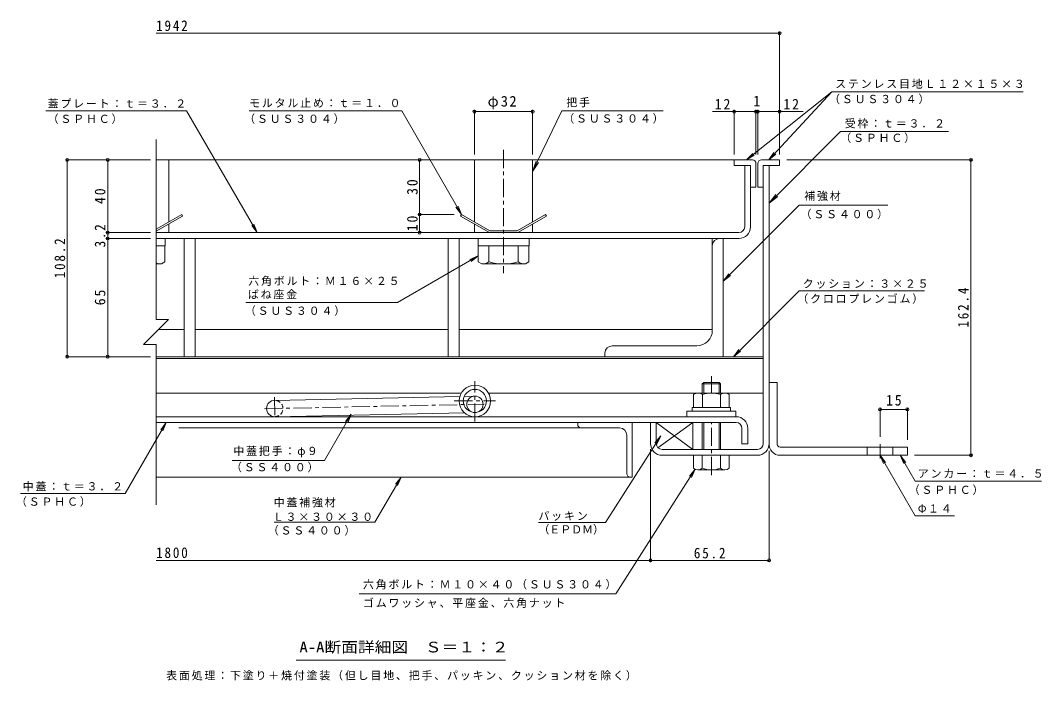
# Model space of a CAD drawing. Units: millimetres on the paper, enlarged 10 times, with parts at other scales. Extents: x -2686 to 2752, y -1962 to 1894.
# Drawn here: x -54 to 2752, y 79 to 1894 of the extents above; entities that cross this region are included whole.
import ezdxf
from ezdxf.enums import TextEntityAlignment as Align

# ---------------------------------------------------------------- set-up
doc = ezdxf.new("R2010")
doc.units = ezdxf.units.MM
doc.header["$LTSCALE"] = 10
doc.header["$PDMODE"] = 32
doc.header["$PDSIZE"] = 8
doc.linetypes.add('CHAIN1', pattern=[8, 5, -1, 1, -1])
doc.linetypes.add('DASHED1', pattern=[1.8, 1.2, -0.6])
for name, color, linetype, lineweight in [('D-1', 2, 'Continuous', 9), ('D-2', 3, 'Continuous', 9), ('D-3', 4, 'Continuous', 9), ('D-5', 7, 'Continuous', 9), ('D-6', 6, 'Continuous', 9), ('D-7', 5, 'Continuous', 5), ('D-8', 5, 'Continuous', 5), ('D-9', 134, 'Continuous', 5), ('D-A', 3, 'Continuous', 9), ('D-B', 6, 'Continuous', 9), ('D-C', 2, 'Continuous', 9), ('D-D', 4, 'Continuous', 9), ('D-E', 3, 'Continuous', 9), ('D-F', 7, 'Continuous', 9)]:
    doc.layers.add(name, color=color, linetype=linetype, lineweight=lineweight)
doc.styles.add('ＭＳ ゴシック', font='')
doc.styles.get('ＭＳ ゴシック').set_extended_font_data('MS Gothic')

msp = doc.modelspace()

# ---------------------------------------------------------------- linework, layer by layer
at = {"layer": 'D-1'}
for p, q in [((1987.33, 730.24), (1987.33, 1495.24)), ((2003.33, 1495.24), (1987.33, 1495.24)), ((2003.33, 730.24), (2003.33, 1495.24)), ((1693.33, 730.24), (1693.33, 788.24)), ((1971.33, 714.24), (1709.33, 714.24)), ((1709.33, 698.24), (1819.83, 698.24)), ((1971.33, 698.24), (1869.83, 698.24))]:
    msp.add_line(p, q, dxfattribs=at)
msp.add_lwpolyline([(1677.33, 730.24), (1677.33, 788.24), (1693.33, 788.24)], dxfattribs=at)
for centre, radius, start, end in [((1709.33, 730.24), 32, 180, 270), ((1709.33, 730.24), 16, 180, 270), ((1971.33, 730.24), 16, 270, 0), ((1971.33, 730.24), 32, 270, 0)]:
    msp.add_arc(centre, radius, start, end, dxfattribs=at)
at = {"layer": 'D-2'}
for p, q in [((1952.33, 1495.24), (1936.33, 1495.24)), ((1936.33, 1326.24), (1936.33, 1495.24)), ((1952.33, 1326.24), (1952.33, 1495.24)), ((1920.33, 1310.24), (318.79, 1310.24)), ((318.79, 1294.24), (1920.33, 1294.24))]:
    msp.add_line(p, q, dxfattribs=at)
at = {"layer": 'D-2', "linetype": 'CHAIN1'}
for p, q in [((1194.83, 790.75), (1194.83, 901.73)), ((1138.09, 847.49), (1251.57, 847.49))]:
    msp.add_line(p, q, dxfattribs=at)
at = {"layer": 'D-2'}
for radius in [43.25, 31.75]:
    msp.add_circle((1194.83, 847.49), radius, dxfattribs=at)
for radius in [16, 32]:
    msp.add_arc((1920.33, 1326.24), radius, 270, 0, dxfattribs=at)
at = {"layer": 'D-3'}
for p, q in [((1957.33, 1510.24), (318.79, 1510.24)), ((1952.33, 1495.24), (1952.33, 1435.24)), ((1967.33, 1500.24), (1967.33, 1435.24)), ((1972.33, 1500.24), (1972.33, 1435.24)), ((1982.33, 1510.24), (2032.33, 1510.24)), ((2032.33, 1495.24), (1987.33, 1495.24)), ((1987.33, 1435.24), (1987.33, 1495.24)), ((2032.33, 1510.24), (2032.33, 1495.24)), ((1952.33, 1435.24), (1967.33, 1435.24)), ((1987.33, 1435.24), (1972.33, 1435.24)), ((389.03, 1360.24), (318.79, 1319.69)), ((391.53, 1355.91), (318.79, 1313.92)), ((389.03, 1360.24), (391.53, 1355.91)), ((1158.14, 1360.24), (1236.08, 1315.24)), ((1391.52, 1355.91), (1312.42, 1310.24)), ((1389.02, 1360.24), (1391.52, 1355.91)), ((1234.74, 1310.24), (1312.42, 1310.24))]:
    msp.add_line(p, q, dxfattribs=at)
for points in [[(1907.33, 1510.24), (1907.33, 1495.24), (1952.33, 1495.24)], [(1158.14, 1360.24), (1155.64, 1355.91), (1234.74, 1310.24)], [(1389.02, 1360.24), (1311.08, 1315.24), (1236.08, 1315.24)]]:
    msp.add_lwpolyline(points, dxfattribs=at)
for centre, start, end in [((1957.33, 1500.24), 0, 90), ((1982.33, 1500.24), 90, 180)]:
    msp.add_arc(centre, 10, start, end, dxfattribs=at)
at = {"layer": 'D-5'}
for p, q in [((2175.88, 1697.64), (1941.24, 1510.24)), ((2175.88, 1697.64), (2002.37, 1510.24)), ((2175.88, 1697.64), (2701.72, 1697.64)), ((15.42, 1644.99), (402.6, 1644.99)), ((596.89, 1310.24), (402.6, 1644.99)), ((574.81, 1644.99), (993.74, 1644.99)), ((1712.68, 1644.99), (1434, 1644.99)), ((2199.73, 1588.28), (2003.33, 1391.21)), ((2199.73, 1588.28), (2496.07, 1588.28)), ((1941.25, 1510.24), (1958.58, 1528.26)), ((1941.25, 1510.24), (1962.65, 1523.16)), ((2002.37, 1510.24), (2016.81, 1530.64)), ((2002.37, 1510.24), (2021.6, 1526.21)), ((1353.58, 1477.9), (1370.01, 1503.01)), ((2003.33, 1391.21), (2021.56, 1415.04)), ((2003.33, 1391.21), (2027.1, 1409.51)), ((1158.14, 1360.24), (1148.57, 1383.34)), ((2329.83, 1385.99), (2086.28, 1385.99)), ((596.89, 1310.24), (581.63, 1330.04)), ((596.89, 1310.24), (587.27, 1333.32)), ((982.52, 1118.31), (1204.08, 1246.23)), ((1204.08, 1246.23), (1180.99, 1236.66)), ((1204.08, 1246.23), (1184.25, 1231.01)), ((1877.33, 1177.05), (1897.17, 1192.27)), ((2086.28, 1150.23), (1905.29, 969.24)), ((2086.28, 1150.23), (2430.81, 1150.23)), ((982.52, 1118.31), (565.53, 1118.31)), ((1905.29, 969.24), (1920.5, 989.08)), ((1905.29, 969.24), (1925.12, 984.46)), ((346.7, 788.24), (337.08, 765.16)), ((854.85, 810.89), (839.58, 791.09)), ((854.85, 810.89), (845.23, 787.81)), ((1554.09, 513.12), (1705.82, 751.22)), ((1705.82, 751.22), (1689.75, 732.07)), ((1705.82, 751.22), (1695.25, 728.56)), ((2308.33, 698.24), (2317.9, 675.14)), ((2308.33, 698.24), (2323.55, 678.4)), ((2308.33, 698.24), (2404.75, 531.25)), ((2363.63, 698.24), (2404.75, 627.03)), ((2363.63, 698.24), (2373.2, 675.14)), ((2363.63, 698.24), (2378.85, 678.4)), ((1581.87, 317.11), (1800.29, 659.86)), ((1800.29, 659.86), (1784.21, 640.71)), ((1800.29, 659.86), (1789.72, 637.21)), ((920.13, 514.29), (992.07, 638.24)), ((992.07, 638.24), (976.81, 618.44)), ((992.07, 638.24), (982.45, 615.16)), ((2404.75, 627.03), (2752.18, 627.03)), ((643.24, 514.29), (920.13, 514.29)), ((1369.53, 513.12), (1554.09, 513.12)), ((2404.75, 531.25), (2512.8, 531.25)), ((877, 317.11), (1581.87, 317.11)), ((1278.85, 134.9), (703.85, 134.9))]:
    msp.add_line(p, q, dxfattribs=at)
for points in [[(993.74, 1644.99), (1158.14, 1360.24), (1142.92, 1380.07)], [(1434, 1644.99), (1353.58, 1477.9), (1362.95, 1506.4)], [(2086.28, 1385.99), (1877.33, 1177.05), (1892.55, 1196.89)], [(-54.1, 593.43), (233.62, 593.43), (346.7, 788.24), (331.43, 768.44)], [(527.45, 683.97), (781.18, 683.97), (854.85, 810.89)]]:
    msp.add_lwpolyline(points, dxfattribs=at)
at = {"layer": 'D-6'}
for p, q in [((1987.33, 1404.23), (1987.33, 1389.23)), ((318.79, 969.24), (1987.33, 969.24)), ((318.79, 964.24), (1987.33, 964.24)), ((1157.45, 869.24), (318.79, 869.24)), ((644.36, 849.23), (1153.4, 859.88)), ((1165.71, 860.13), (1194.36, 860.73)), ((1232.21, 869.24), (1802.33, 869.24)), ((1887.33, 869.24), (1987.33, 869.24)), ((645.3, 804.24), (1166.13, 815.13)), ((1194.83, 815.73), (1195.3, 815.74)), ((1693.33, 788.24), (1693.33, 730.24)), ((1697.85, 719.09), (1793.33, 788.24))]:
    msp.add_line(p, q, dxfattribs=at)
at = {"layer": 'D-6', "linetype": 'CHAIN1'}
for p, q in [((644.18, 858.24), (645.43, 798.36)), ((616.32, 826.14), (1220.11, 838.77))]:
    msp.add_line(p, q, dxfattribs=at)
at = {"layer": 'D-6'}
msp.add_lwpolyline([(1709.33, 714.24), (1793.33, 714.24), (1793.33, 788.24), (1693.33, 788.24), (1793.33, 714.24)], dxfattribs=at)
msp.add_circle((1194.83, 838.24), 22.5, dxfattribs=at)
msp.add_arc((644.83, 826.74), 22.5, 90, 270, dxfattribs=at)
at = {"layer": 'D-6', "linetype": 'DASHED1'}
msp.add_arc((644.83, 826.74), 22.5, 270, 90, dxfattribs=at)
at = {"layer": 'D-7'}
for p, q in [((1823.89, 898.24), (1819.83, 894.18)), ((1865.77, 898.24), (1823.89, 898.24)), ((1823.89, 869.24), (1823.89, 898.24)), ((1865.77, 898.24), (1869.83, 894.18)), ((1865.77, 869.24), (1865.77, 898.24)), ((1869.83, 894.18), (1819.83, 894.18)), ((1819.83, 869.24), (1819.83, 894.18)), ((1869.83, 894.18), (1869.83, 870.74)), ((1869.83, 894.18), (1869.83, 869.24)), ((1819.83, 788.24), (1819.83, 714.24)), ((1823.89, 714.24), (1823.89, 788.24)), ((1865.77, 714.24), (1865.77, 788.24)), ((1869.83, 788.24), (1869.83, 714.24)), ((1893.83, 698.24), (1795.83, 698.24)), ((1795.83, 662.71), (1795.83, 698.24)), ((1819.83, 698.24), (1819.83, 662.71)), ((1869.83, 698.24), (1869.83, 662.71)), ((1893.83, 662.71), (1893.83, 698.24)), ((1881.83, 658.24), (1807.83, 658.24))]:
    msp.add_line(p, q, dxfattribs=at)
at = {"layer": 'D-7', "linetype": 'CHAIN1'}
for p, q in [((1844.83, 869.24), (1844.83, 915.9)), ((1844.83, 643.85), (1844.83, 788.24))]:
    msp.add_line(p, q, dxfattribs=at)
at = {"layer": 'D-7', "color": 2, "lineweight": 9}
for p, q in [((1795.76, 865.44), (1802.33, 869.24)), ((1795.76, 865.44), (1795.76, 829.24)), ((1887.33, 869.24), (1802.33, 869.24)), ((1820.3, 865.44), (1820.3, 829.24)), ((1869.37, 865.44), (1869.37, 829.24))]:
    msp.add_line(p, q, dxfattribs=at)
at = {"layer": 'D-7', "color": 134}
for p, q in [((1777.33, 819.24), (1777.33, 804.24)), ((1777.33, 819.24), (1912.33, 819.24)), ((1912.33, 819.24), (1912.33, 804.24)), ((1777.33, 804.24), (1912.33, 804.24))]:
    msp.add_line(p, q, dxfattribs=at)
at = {"layer": 'D-7', "color": 6, "lineweight": 9}
for p, q in [((1792.33, 829.24), (1792.33, 819.24)), ((1792.33, 819.24), (1897.33, 819.24))]:
    msp.add_line(p, q, dxfattribs=at)
at = {"layer": 'D-7', "color": 2, "lineweight": 9}
msp.add_lwpolyline([(1887.33, 869.24), (1893.91, 865.44), (1893.91, 829.24), (1795.76, 829.24)], dxfattribs=at)
at = {"layer": 'D-7', "color": 6, "lineweight": 9}
msp.add_lwpolyline([(1792.33, 829.24), (1897.33, 829.24), (1897.33, 819.24)], dxfattribs=at)
at = {"layer": 'D-7', "color": 2, "lineweight": 9}
for centre, radius, start, end in [((1810.24, 840.36), 28.97, 94.38438, 120), ((1807.26, 845.04), 24.21, 57.42749, 88.18784), ((1844.83, 788.03), 81.2, 72.41188, 107.5881), ((1882.41, 845.04), 24.21, 91.81215, 122.57249), ((1879.43, 840.36), 28.97, 59.99998, 85.6156)]:
    msp.add_arc(centre, radius, start, end, dxfattribs=at)
at = {"layer": 'D-7'}
for centre, radius, start, end in [((1807.83, 676.57), 18.33, 229.1022, 310.89809), ((1844.83, 730.32), 72.08, 249.70546, 290.29454), ((1881.83, 676.57), 18.33, 229.10191, 310.8978)]:
    msp.add_arc(centre, radius, start, end, dxfattribs=at)
at = {"layer": 'D-8'}
for p, q in [((318.79, 1294.24), (1877.33, 1294.24)), ((1877.33, 1294.24), (1877.33, 969.24)), ((1877.33, 969.24), (318.79, 969.24))]:
    msp.add_line(p, q, dxfattribs=at)
at = {"layer": 'D-9'}
for p, q in [((1867.33, 1294.24), (1877.33, 1294.24)), ((1877.33, 969.24), (1877.33, 1294.24)), ((343.08, 1274.24), (343.08, 1229.73)), ((1204.08, 1274.24), (1204.08, 1229.87)), ((1233.58, 1229.73), (1233.58, 1274.24)), ((1313.58, 1229.73), (1313.58, 1274.24)), ((1343.08, 1274.24), (1343.08, 1229.73)), ((1847.33, 1041.74), (1847.33, 1274.24)), ((333.58, 1224.24), (318.79, 1224.24)), ((333.58, 1224.24), (343.08, 1229.73)), ((1213.63, 1224.36), (1204.08, 1229.87)), ((1333.58, 1224.24), (1213.83, 1224.24)), ((1333.58, 1224.24), (1343.08, 1229.73)), ((1804.83, 999.24), (1572.33, 999.24)), ((1552.33, 979.24), (1552.33, 969.24)), ((1552.33, 969.24), (1877.33, 969.24))]:
    msp.add_line(p, q, dxfattribs=at)
for centre, radius, start, end in [((1867.33, 1274.24), 20, 90, 180), ((332.29, 1258.75), 34.53, 246.97825, 272.13945), ((1214.87, 1258.75), 34.53, 267.86055, 302.81094), ((1273.58, 1372.84), 148.6, 254.38446, 285.61554), ((1332.29, 1258.75), 34.53, 237.18906, 272.13945), ((1804.83, 1041.74), 42.5, 270, 0), ((1572.33, 979.24), 20, 90, 180)]:
    msp.add_arc(centre, radius, start, end, dxfattribs=at)
at = {"layer": 'D-A'}
for p, q in [((1912.83, 804.24), (318.79, 804.24)), ((318.79, 788.24), (1912.83, 788.24)), ((1928.83, 772.24), (1928.83, 729.24)), ((1944.83, 772.24), (1944.83, 729.24)), ((1928.83, 729.24), (1944.83, 729.24))]:
    msp.add_line(p, q, dxfattribs=at)
for radius in [32, 16]:
    msp.add_arc((1912.83, 772.24), radius, 0, 90, dxfattribs=at)
at = {"layer": 'D-B'}
for p, q in [((1477.33, 788.24), (381.69, 788.24)), ((1477.33, 788.24), (1627.33, 788.24)), ((1477.33, 783.24), (1477.33, 788.24)), ((1627.33, 788.24), (1627.33, 638.24)), ((1487.33, 773.24), (381.69, 773.24)), ((1487.33, 773.24), (1592.33, 773.24)), ((1612.33, 648.24), (1612.33, 753.24)), ((1622.33, 638.24), (318.79, 638.24)), ((1622.33, 638.24), (1627.33, 638.24))]:
    msp.add_line(p, q, dxfattribs=at)
for centre, radius, start, end in [((1487.33, 783.24), 10, 180, 270), ((1592.33, 753.24), 20, 0, 90), ((1622.33, 648.24), 10, 180, 270)]:
    msp.add_arc(centre, radius, start, end, dxfattribs=at)
at = {"layer": 'D-C', "linetype": 'CHAIN1'}
msp.add_line((1273.58, 1537.92), (1273.58, 1198.61), dxfattribs=at)
at = {"layer": 'D-C'}
for p, q in [((318.79, 1510.24), (353.58, 1510.24)), ((353.58, 1339.78), (353.58, 1510.24)), ((1193.58, 1339.78), (1193.58, 1510.24)), ((1193.58, 1510.24), (1353.58, 1510.24)), ((1353.58, 1339.78), (1353.58, 1510.24)), ((353.58, 1310.24), (353.58, 1334.01)), ((1193.58, 1310.24), (1193.58, 1334.01)), ((1353.58, 1310.24), (1353.58, 1334.01)), ((353.58, 1310.24), (318.79, 1310.24)), ((1353.58, 1310.24), (1193.58, 1310.24))]:
    msp.add_line(p, q, dxfattribs=at)
at = {"layer": 'D-C', "color": 134, "lineweight": 5}
for p, q in [((318.79, 1294.24), (343.58, 1294.24)), ((343.58, 1294.24), (343.58, 1274.24)), ((1203.58, 1294.24), (1203.58, 1274.24)), ((1203.58, 1294.24), (1343.58, 1294.24)), ((1343.58, 1294.24), (1343.58, 1274.24)), ((318.79, 1274.24), (343.58, 1274.24)), ((1203.58, 1274.24), (1343.58, 1274.24))]:
    msp.add_line(p, q, dxfattribs=at)
at = {"layer": 'D-D'}
for p, q in [((318.79, 1294.24), (395.67, 1294.24)), ((395.67, 1294.24), (395.67, 1044.24)), ((425.67, 1294.24), (425.67, 1044.24)), ((1121.5, 1294.24), (425.67, 1294.24)), ((1121.5, 1044.24), (1121.5, 1294.24)), ((1847.33, 1294.24), (1151.5, 1294.24)), ((1151.5, 1294.24), (1151.5, 1044.24)), ((1847.33, 1044.24), (1847.33, 1294.24)), ((395.67, 1044.24), (326.29, 1044.24)), ((425.67, 1044.24), (1121.5, 1044.24)), ((1151.5, 1044.24), (1847.33, 1044.24))]:
    msp.add_line(p, q, dxfattribs=at)
at = {"layer": 'D-E', "color": 2}
for p, q in [((395.67, 1294.24), (395.67, 969.24)), ((425.67, 1294.24), (395.67, 1294.24)), ((425.67, 969.24), (425.67, 1294.24)), ((1121.5, 969.24), (1121.5, 1294.24)), ((1121.5, 1294.24), (1151.5, 1294.24)), ((1151.5, 1294.24), (1151.5, 969.24)), ((395.67, 969.24), (425.67, 969.24)), ((1151.5, 969.24), (1121.5, 969.24))]:
    msp.add_line(p, q, dxfattribs=at)
at = {"layer": 'D-E'}
for p, q in [((2003.33, 898.24), (2003.33, 730.24)), ((2003.33, 898.24), (2025.83, 898.24)), ((2025.83, 728.24), (2025.83, 898.24)), ((2033.33, 720.74), (2383.33, 720.74)), ((2273.33, 698.24), (2273.33, 720.74)), ((2343.33, 698.24), (2343.33, 720.74)), ((2383.33, 720.74), (2383.33, 698.24)), ((2383.33, 698.24), (2033.33, 698.24))]:
    msp.add_line(p, q, dxfattribs=at)
at = {"layer": 'D-E', "linetype": 'CHAIN1'}
msp.add_line((2308.33, 689.5), (2308.33, 728.95), dxfattribs=at)
at = {"layer": 'D-E'}
for radius, start in [(30, 176.17647), (7.5, 180.00027)]:
    msp.add_arc((2033.33, 728.24), radius, start, 270, dxfattribs=at)
at = {"layer": 'D-F'}
for p, q in [((2032.33, 1858.22), (318.79, 1858.22)), ((2032.33, 1525.24), (2032.33, 1863.22)), ((1193.58, 1525.24), (1193.58, 1647.86)), ((1193.58, 1642.86), (1353.58, 1642.86)), ((1353.58, 1525.24), (1353.58, 1647.86)), ((1847.77, 1642.86), (1967.33, 1642.86)), ((1907.33, 1525.24), (1907.33, 1647.86)), ((1967.33, 1525.24), (1967.33, 1647.86)), ((1967.33, 1642.86), (1972.33, 1642.86)), ((1972.33, 1525.24), (1972.33, 1647.86)), ((1972.33, 1642.86), (2096.69, 1642.86)), ((318.79, 1566), (318.79, 1071.15)), ((303.79, 1510.24), (71.24, 1510.24)), ((74.24, 969.24), (74.24, 1510.24)), ((185.68, 1310.24), (185.68, 1510.24)), ((1042.88, 1360.24), (1042.88, 1510.24)), ((2560.96, 1510.24), (2052.33, 1510.24)), ((2557.96, 698.24), (2557.96, 1510.24)), ((1039.88, 1360.24), (1138.14, 1360.24)), ((1042.88, 1310.24), (1042.88, 1360.24)), ((303.79, 1310.24), (180.68, 1310.24)), ((303.79, 1294.24), (180.68, 1294.24)), ((185.68, 1294.24), (185.68, 1310.24)), ((185.68, 969.24), (185.68, 1294.24)), ((318.79, 1002.33), (284.38, 1002.33)), ((318.79, 1002.33), (318.79, 561.7)), ((71.24, 969.24), (303.79, 969.24)), ((2308.33, 827.49), (2308.33, 748.95)), ((2308.33, 824.49), (2383.33, 824.49)), ((2383.33, 827.49), (2383.33, 740.74)), ((1677.33, 715.24), (1677.33, 404.34)), ((2003.33, 406.34), (2003.33, 710.24)), ((2560.96, 698.24), (2403.33, 698.24)), ((1677.33, 409.34), (318.79, 409.34)), ((1677.33, 409.34), (2003.33, 409.34))]:
    msp.add_line(p, q, dxfattribs=at)
msp.add_lwpolyline([(318.79, 1071.15), (353.2, 1071.15), (284.38, 1002.33)], dxfattribs=at)
for p in [(2032.33, 1858.22), (1193.58, 1642.86), (1353.58, 1642.86), (1907.33, 1642.86), (1967.33, 1642.86), (1972.33, 1642.86), (2032.33, 1642.86), (74.24, 1510.24), (185.68, 1510.24), (1042.88, 1510.24), (2557.96, 1510.24), (1042.88, 1360.24), (185.68, 1310.24), (185.68, 1294.24), (1042.88, 1310.24), (74.24, 969.24), (185.68, 969.24), (2308.33, 824.49), (2383.33, 824.49), (2557.96, 698.24), (1677.33, 409.34), (2003.33, 409.34)]:
    msp.add_point(p, dxfattribs=at)

# ---------------------------------------------------------------- texts
at = {"layer": 'D-5', "style": 'ＭＳ ゴシック'}
msp.add_text('（ＥＰＤＭ）', height=21.99, dxfattribs=at).set_placement((1369.53, 476.55), align=Align.BOTTOM_LEFT)
at = {"layer": 'D-5', "color": 2, "style": 'ＭＳ ゴシック', "width": 1.15}
msp.add_text('A-A断面詳細図\u3000Ｓ＝１：２', height=29.33, dxfattribs=at).set_placement((712.6, 147.4), align=Align.BOTTOM_LEFT)
at = {"layer": 'D-5', "char_height": 21.99, "attachment_point": 7, "style": 'ＭＳ ゴシック'}
for s, insert in [('\\T1.17;ステンレス目地Ｌ１２×１５×３', (2185.07, 1705.81)), ('\\T1.17;（ＳＵＳ３０４）', (2168.24, 1663.37)), ('\\T1.17;蓋プレート：ｔ＝３．２', (20.75, 1652.54)), ('\\T1.17;モルタル止め：ｔ＝１．０', (574.41, 1654)), ('\\T1.17;把手', (1446.09, 1654.83)), ('\\T1.17;（ＳＰＨＣ）', (20.75, 1608.87)), ('\\T1.17;（ＳＵＳ３０４）', (560.85, 1609.09)), ('\\T1.17;（ＳＵＳ３０４）', (1437.68, 1609.93)), ('\\T1.17;受枠：ｔ＝３．２', (2211.23, 1596.84)), ('\\T1.17;（ＳＰＨＣ）', (2199.07, 1556.69)), ('\\T1.17;補強材', (2100.03, 1397.47)), ('\\T1.17;（ＳＳ４００）', (2089.83, 1346.95)), ('\\T1.17;六角ボルト：Ｍ１６×２５', (572.06, 1163.66)), ('\\T1.17;クッション：３×２５', (2095.83, 1156.56)), ('\\T1.17;ばね座金', (571.01, 1126.94)), ('\\T1.17;（クロロプレンゴム）', (2081.01, 1114.46)), ('\\T1.17;（ＳＵＳ３０４）', (562.75, 1081.38)), ('\\T1.17;中蓋把手：φ９', (531.17, 692.86)), ('\\T1.17;（ＳＳ４００）', (524.53, 651.32)), ('\\T1.17;アンカー：ｔ＝４．５', (2412.05, 635.55)), ('\\T1.17;中蓋：ｔ＝３．２', (-47.67, 599.12)), ('\\T1.17;（ＳＰＨＣ）', (2387.07, 588.95)), ('\\T1.17;（ＳＰＨＣ）', (-66.34, 556.56)), ('\\T1.17;中蓋補強材', (641.95, 554.79)), ('\\T1.17;Φ１４', (2412.05, 539.77)), ('\\T1.17;Ｌ３×３０×３０', (639.61, 517.6)), ('\\T1.17;パッキン', (1369.53, 517.94)), ('\\T1.17;（ＳＳ４００）', (625.76, 477.46)), ('\\T1.17;六角ボルト：Ｍ１０×４０（ＳＵＳ３０４）', (887.15, 329.13)), ('\\T1.17;ゴムワッシャ、平座金、六角ナット', (887.15, 278.3)), ('\\T1.17;表面処理：下塗り＋焼付塗装（但し目地、把手、パッキン、クッション材を除く）', (346.35, 78.77))]:
    msp.add_mtext(s, dxfattribs=dict(at, insert=insert))
at = {"layer": 'D-F', "color": 2, "style": 'ＭＳ ゴシック'}
msp.add_text('1', height=29.33, dxfattribs=at).set_placement((1959.83, 1648.86), align=Align.BOTTOM_LEFT)
at = {"layer": 'D-F', "color": 2, "char_height": 29.33, "attachment_point": 7, "style": 'ＭＳ ゴシック'}
for s, insert in [('\\T1.28;\\W0.9;1942', (318.79, 1864.22)), ('\\T1.19;φ32', (1229.83, 1648.86)), ('\\T1.27;\\W0.95;12', (1853.87, 1648.86)), ('\\T1.27;\\W0.95;12', (2042.61, 1648.86)), ('\\T1.27;\\W0.95;15', (2324.58, 834.49)), ('\\T1.28;\\W0.9;1800', (318.79, 415.34)), ('\\T1.28;\\W0.9;65.2', (1796.58, 414.34))]:
    msp.add_mtext(s, dxfattribs=dict(at, insert=insert))
at = {"layer": 'D-F', "color": 2, "char_height": 29.33, "attachment_point": 7, "rotation": 90, "style": 'ＭＳ ゴシック'}
for s, insert in [('\\T1.27;\\W0.95;30', (1037.88, 1413.99)), ('\\T1.27;\\W0.95;40', (179.68, 1388.99)), ('\\T1.27;\\W0.95;10', (1037.88, 1313.99)), ('\\T1.27;\\W0.9;3.2', (179.68, 1269.74)), ('\\T1.28;\\W0.9;108.2', (69.24, 1184.74)), ('\\T1.27;\\W0.95;65', (179.68, 1110.49)), ('\\T1.28;\\W0.9;162.4', (2551.96, 1049.24))]:
    msp.add_mtext(s, dxfattribs=dict(at, insert=insert))

doc.saveas('drawing.dxf')
